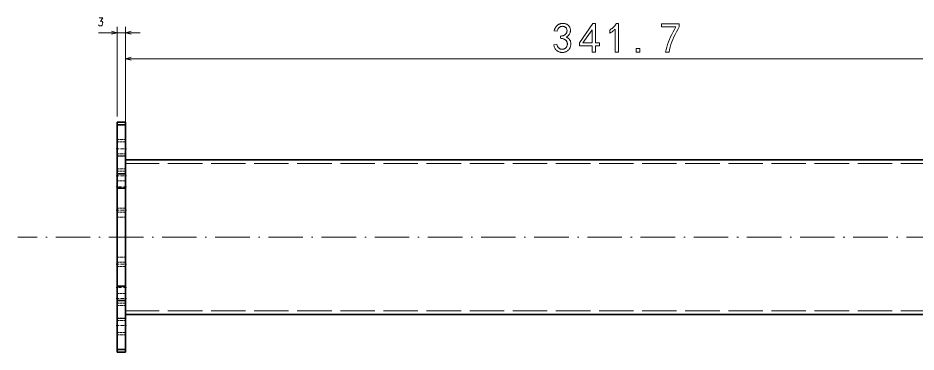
# Model space of a CAD drawing. Extents: x 71 to 1149, y 128 to 824.
# Drawn here: x 71.4 to 383.9, y 463.3 to 579.7 of the extents above; entities that cross this region are included whole.
import ezdxf

# ---------------------------------------------------------------- set-up
doc = ezdxf.new("R2010")
doc.units = 0
doc.linetypes.add('DASHDOT', pattern=[18.5, 12, -3, 0.5, -3])
doc.linetypes.add('DASHED', pattern=[15, 12, -3])

msp = doc.modelspace()

# ---------------------------------------------------------------- linework, layer by layer
at = {"color": 7, "lineweight": 13}
for p, q in [((105.91, 545.31), (105.91, 576.5)), ((108.91, 545.31), (108.91, 576.5)), ((99.47, 574.5), (113.91, 574.5)), ((108.91, 532.21), (108.91, 567.43)), ((108.91, 565.43), (450.61, 565.43))]:
    msp.add_line(p, q, dxfattribs=at)
at = {"color": 7, "lineweight": 35}
for p, q in [((105.91, 543.31), (105.91, 542.41)), ((108.91, 543.31), (105.91, 543.31)), ((105.91, 525.33), (105.91, 542.41)), ((105.91, 542.41), (108.91, 542.41)), ((108.91, 543.31), (108.91, 542.41)), ((108.91, 525.33), (108.91, 542.41)), ((450.61, 530.21), (108.91, 530.21)), ((105.91, 525.33), (108.91, 525.33)), ((105.91, 525.33), (105.91, 520.38)), ((108.91, 525.33), (108.91, 520.38)), ((105.91, 486.23), (105.91, 520.38)), ((105.91, 520.38), (108.91, 520.38)), ((108.91, 486.23), (108.91, 520.38)), ((105.91, 486.23), (105.91, 481.28)), ((105.91, 486.23), (108.91, 486.23)), ((108.91, 486.23), (108.91, 481.28)), ((105.91, 464.2), (105.91, 481.28)), ((105.91, 481.28), (108.91, 481.28)), ((108.91, 464.2), (108.91, 481.28)), ((450.61, 476.41), (108.91, 476.41)), ((105.91, 464.2), (108.91, 464.2)), ((105.91, 464.2), (105.91, 463.31)), ((108.91, 463.31), (105.91, 463.31)), ((108.91, 464.2), (108.91, 463.31))]:
    msp.add_line(p, q, dxfattribs=at)
at = {"color": 7, "linetype": 'DASHED', "lineweight": 13, "ltscale": 0.075}
for p, q in [((105.91, 542.41), (108.91, 542.41)), ((105.91, 537.31), (108.91, 537.31)), ((108.91, 536.48), (105.91, 536.48)), ((108.91, 536.48), (105.91, 536.48)), ((105.91, 532.31), (108.91, 532.31)), ((108.91, 531.61), (105.91, 531.61)), ((108.91, 531.61), (105.91, 531.61)), ((105.91, 531.55), (108.91, 531.55)), ((105.91, 531.55), (108.91, 531.55)), ((105.91, 527.13), (108.91, 527.13)), ((105.91, 527.13), (108.91, 527.13)), ((108.91, 526.33), (105.91, 526.33)), ((108.91, 526.33), (105.91, 526.33)), ((105.91, 525.33), (108.91, 525.33)), ((108.91, 522.94), (105.91, 522.94)), ((108.91, 522.94), (105.91, 522.94)), ((105.91, 520.38), (108.91, 520.38)), ((108.91, 513.46), (105.91, 513.46)), ((108.91, 513.46), (105.91, 513.46)), ((108.91, 511.97), (105.91, 511.97)), ((108.91, 511.97), (105.91, 511.97)), ((105.91, 510.22), (108.91, 510.22)), ((105.91, 510.22), (108.91, 510.22)), ((105.91, 496.4), (108.91, 496.4)), ((105.91, 496.4), (108.91, 496.4)), ((108.91, 494.64), (105.91, 494.64)), ((108.91, 494.64), (105.91, 494.64)), ((108.91, 493.15), (105.91, 493.15)), ((108.91, 493.15), (105.91, 493.15)), ((105.91, 486.23), (108.91, 486.23)), ((108.91, 483.67), (105.91, 483.67)), ((108.91, 483.67), (105.91, 483.67)), ((105.91, 481.28), (108.91, 481.28)), ((108.91, 480.28), (105.91, 480.28)), ((108.91, 480.28), (105.91, 480.28)), ((105.91, 479.48), (108.91, 479.48)), ((105.91, 479.48), (108.91, 479.48)), ((105.91, 475.07), (108.91, 475.07)), ((105.91, 475.07), (108.91, 475.07)), ((108.91, 475.01), (105.91, 475.01)), ((108.91, 475.01), (105.91, 475.01)), ((105.91, 474.31), (108.91, 474.31)), ((108.91, 470.13), (105.91, 470.13)), ((108.91, 470.13), (105.91, 470.13)), ((105.91, 469.31), (108.91, 469.31)), ((105.91, 464.2), (108.91, 464.2))]:
    msp.add_line(p, q, dxfattribs=at)
at = {"color": 7, "linetype": 'DASHDOT', "lineweight": 13, "ltscale": 0.089999}
for p, q in [((105.61, 534.05), (109.21, 534.05)), ((105.61, 524.63), (109.21, 524.63)), ((105.61, 512.72), (109.21, 512.72)), ((105.61, 493.9), (109.21, 493.9)), ((105.61, 481.98), (109.21, 481.98)), ((105.61, 472.57), (109.21, 472.57))]:
    msp.add_line(p, q, dxfattribs=at)
at = {"color": 7, "linetype": 'DASHED', "lineweight": 13}
for p, q in [((450.61, 529.01), (105.91, 529.01)), ((450.61, 477.61), (105.91, 477.61))]:
    msp.add_line(p, q, dxfattribs=at)
at = {"color": 7, "linetype": 'DASHDOT', "lineweight": 13, "ltscale": 0.090018}
for p, q in [((109.21, 520.81), (105.61, 520.81)), ((109.21, 485.81), (105.61, 485.81))]:
    msp.add_line(p, q, dxfattribs=at)
at = {"color": 7, "linetype": 'DASHDOT', "lineweight": 13}
msp.add_line((485.08, 503.31), (71.44, 503.31), dxfattribs=at)
at = {"color": 7, "lineweight": 13}
for points in [[(99.47, 577.31), (99.54, 577.1), (99.65, 576.92), (99.86, 576.85), (100.28, 576.85), (100.45, 576.96), (100.7, 577.17), (100.91, 578.11), (100.77, 578.36), (100.49, 578.5), (100.21, 578.43), (100.91, 579.65), (99.65, 579.65)], [(103.98, 573.98), (105.91, 574.5), (103.98, 575.02)], [(110.84, 575.02), (108.91, 574.5), (110.84, 573.98)], [(110.84, 565.95), (108.91, 565.43), (110.84, 564.91)]]:
    msp.add_lwpolyline(points, dxfattribs=at)
for points in [[(257.84, 570.26), (258.88, 570.44), (258.93, 570.29), (258.99, 570.15), (259.05, 570.01), (259.11, 569.88), (259.19, 569.75), (259.26, 569.63), (259.35, 569.51), (259.44, 569.4), (259.53, 569.29), (259.63, 569.19), (259.74, 569.1), (259.85, 569.02), (259.97, 568.95), (260.09, 568.88), (260.22, 568.83), (260.35, 568.79), (260.49, 568.76), (260.63, 568.74), (260.78, 568.73), (260.93, 568.73), (261.09, 568.74), (261.23, 568.77), (261.37, 568.8), (261.51, 568.85), (261.64, 568.9), (261.76, 568.97), (261.87, 569.05), (261.98, 569.15), (262.08, 569.25), (262.18, 569.37), (262.26, 569.49), (262.34, 569.62), (262.41, 569.75), (262.46, 569.88), (262.51, 570.02), (262.54, 570.16), (262.57, 570.3), (262.58, 570.45), (262.59, 570.6), (262.58, 570.75), (262.57, 570.91), (262.54, 571.05), (262.5, 571.19), (262.46, 571.32), (262.4, 571.45), (262.34, 571.57), (262.26, 571.68), (262.17, 571.78), (262.08, 571.88), (261.97, 571.97), (261.86, 572.05), (261.73, 572.13), (261.59, 572.2), (261.43, 572.27), (261.26, 572.34), (261.08, 572.39), (260.88, 572.45), (260.67, 572.49), (260.45, 572.54), (260.21, 572.57), (260.21, 573.33), (260.45, 573.35), (260.67, 573.39), (260.88, 573.43), (261.08, 573.48), (261.26, 573.54), (261.43, 573.61), (261.59, 573.69), (261.73, 573.77), (261.86, 573.86), (261.97, 573.96), (262.08, 574.07), (262.17, 574.18), (262.25, 574.3), (262.32, 574.43), (262.37, 574.56), (262.42, 574.7), (262.45, 574.85), (262.46, 575), (262.47, 575.16), (262.47, 575.32), (262.45, 575.48), (262.42, 575.64), (262.37, 575.78), (262.32, 575.92), (262.25, 576.04), (262.17, 576.16), (262.07, 576.27), (261.97, 576.37), (261.85, 576.45), (261.71, 576.53), (261.57, 576.6), (261.43, 576.66), (261.29, 576.7), (261.15, 576.73), (261, 576.74), (260.85, 576.75), (260.7, 576.73), (260.55, 576.71), (260.4, 576.67), (260.24, 576.62), (260.09, 576.55), (259.94, 576.46), (259.8, 576.35), (259.67, 576.22), (259.54, 576.07), (259.42, 575.9), (259.3, 575.71), (259.2, 575.49), (259.09, 575.26), (259, 575), (257.96, 575.18), (258.03, 575.38), (258.11, 575.58), (258.19, 575.77), (258.28, 575.95), (258.37, 576.13), (258.47, 576.3), (258.57, 576.46), (258.68, 576.62), (258.79, 576.77), (258.91, 576.91), (259.04, 577.04), (259.17, 577.16), (259.31, 577.27), (259.47, 577.37), (259.63, 577.46), (259.8, 577.53), (259.97, 577.6), (260.16, 577.65), (260.35, 577.69), (260.56, 577.72), (260.76, 577.74), (260.96, 577.75), (261.16, 577.74), (261.35, 577.73), (261.53, 577.71), (261.71, 577.68), (261.89, 577.64), (262.06, 577.59), (262.22, 577.53), (262.38, 577.46), (262.53, 577.38), (262.67, 577.29), (262.81, 577.2), (262.93, 577.09), (263.04, 576.98), (263.15, 576.86), (263.25, 576.73), (263.33, 576.6), (263.41, 576.45), (263.48, 576.3), (263.54, 576.15), (263.58, 575.98), (263.62, 575.82), (263.64, 575.66), (263.66, 575.49), (263.66, 575.31), (263.65, 575.14), (263.63, 574.96), (263.6, 574.78), (263.56, 574.6), (263.51, 574.42), (263.44, 574.24), (263.35, 574.06), (263.24, 573.89), (263.12, 573.73), (262.97, 573.57), (262.82, 573.42), (262.64, 573.27), (262.45, 573.12), (262.23, 572.98), (262.39, 572.91), (262.54, 572.83), (262.69, 572.74), (262.82, 572.65), (262.95, 572.55), (263.07, 572.44), (263.18, 572.32), (263.29, 572.2), (263.39, 572.07), (263.48, 571.94), (263.56, 571.8), (263.63, 571.64), (263.69, 571.48), (263.73, 571.31), (263.77, 571.14), (263.79, 570.95), (263.8, 570.76), (263.8, 570.55), (263.79, 570.34), (263.77, 570.12), (263.73, 569.9), (263.68, 569.68), (263.61, 569.48), (263.54, 569.29), (263.44, 569.1), (263.33, 568.92), (263.21, 568.75), (263.07, 568.59), (262.92, 568.44), (262.76, 568.3), (262.58, 568.17), (262.4, 568.05), (262.21, 567.95), (262.02, 567.86), (261.83, 567.78), (261.63, 567.72), (261.43, 567.68), (261.22, 567.65), (261.01, 567.63), (260.79, 567.63), (260.57, 567.64), (260.36, 567.67), (260.16, 567.71), (259.96, 567.76), (259.76, 567.82), (259.58, 567.9), (259.39, 567.98), (259.22, 568.09), (259.05, 568.2), (258.88, 568.33), (258.73, 568.47), (258.58, 568.62), (258.45, 568.78), (258.33, 568.95), (258.22, 569.14), (258.12, 569.34), (258.03, 569.55), (257.96, 569.78), (257.89, 570.01)], [(271.25, 569.97), (266.8, 569.97), (266.8, 570.96), (271.48, 577.72), (272.35, 577.72), (272.35, 570.96), (273.74, 570.96), (273.74, 569.97), (272.35, 569.97), (272.35, 567.78), (271.25, 567.78)], [(271.25, 570.96), (271.25, 575.52), (268.02, 570.96)], [(279.23, 575.75), (279.07, 575.6), (278.91, 575.46), (278.74, 575.31), (278.56, 575.16), (278.38, 575.02), (278.18, 574.87), (277.98, 574.73), (277.77, 574.59), (277.55, 574.45), (277.32, 574.31), (277.32, 575.41), (277.61, 575.61), (277.88, 575.81), (278.14, 576.03), (278.39, 576.25), (278.64, 576.48), (278.87, 576.71), (279.09, 576.95), (279.3, 577.2), (279.5, 577.46), (279.69, 577.72), (280.39, 577.72), (280.39, 567.78), (279.23, 567.78)], [(296.69, 567.78), (296.91, 568.65), (297.16, 569.53), (297.45, 570.41), (297.77, 571.28), (298.12, 572.16), (298.5, 573.03), (298.91, 573.9), (299.35, 574.77), (299.82, 575.64), (300.33, 576.51), (295.36, 576.51), (295.36, 577.55), (301.54, 577.55), (301.54, 576.56), (301.02, 575.68), (300.53, 574.81), (300.08, 573.93), (299.66, 573.05), (299.29, 572.17), (298.95, 571.29), (298.64, 570.41), (298.38, 569.53), (298.15, 568.66), (297.96, 567.78)], [(287.84, 567.72), (286.51, 567.72), (286.51, 568.99), (287.84, 568.99)]]:
    msp.add_lwpolyline(points, close=True, dxfattribs=at)

doc.saveas('drawing.dxf')
